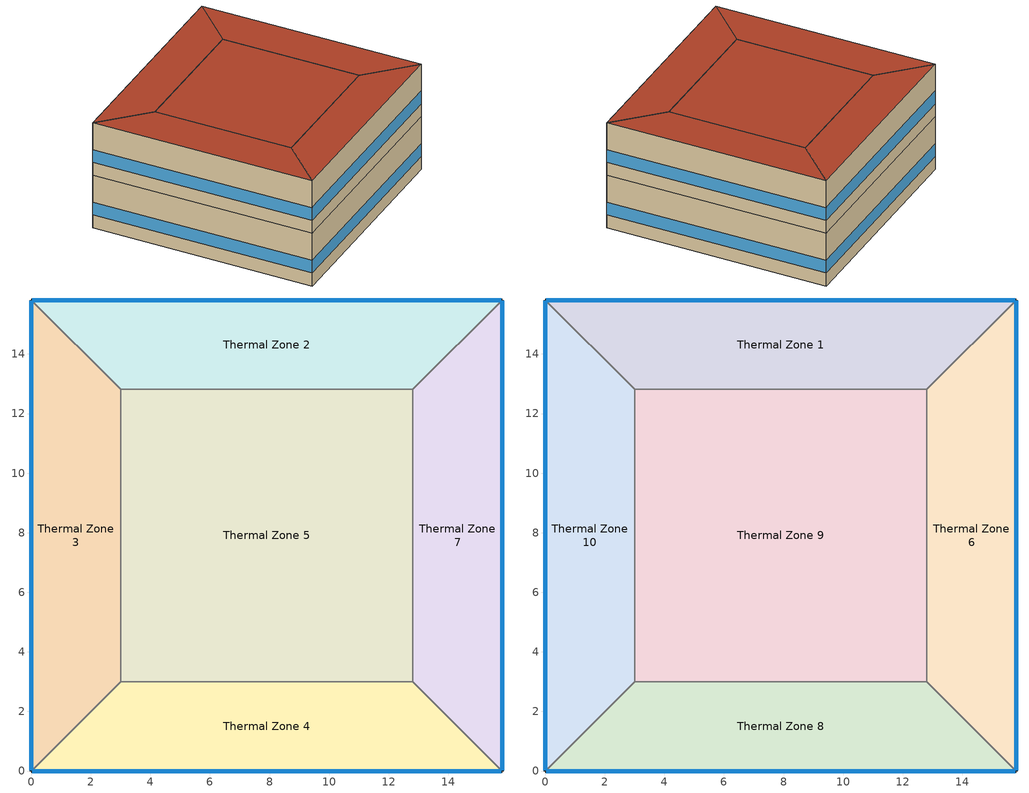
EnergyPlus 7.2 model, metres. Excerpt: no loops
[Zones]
Thermal Zone 7
 floor ground (000_ExtSlabCarpet_4in_ClimateZone 1-8): 15.81,15.81 15.81,0 12.81,3 12.81,12.81 z0
 wall outside (ASHRAE_189.1-2009_ExtWall_SteelFrame_ClimateZone 4-8): 15.81,0 15.81,15.81 z0:4
 wall to Thermal Zone 4 (000_Interior Wall): 12.81,3 15.81,0 z0:4
 wall to Thermal Zone 2 (000_Interior Wall): 15.81,15.81 12.81,12.81 z0:4
 wall to Thermal Zone 5 (000_Interior Wall): 12.81,12.81 12.81,3 z0:4
 window (ASHRAE_189.1-2009_ExtWindow_ClimateZone 4-5): 15.81,0.03 15.81,15.79 z1:1.96
Thermal Zone 4
 floor ground (000_ExtSlabCarpet_4in_ClimateZone 1-8): 15.81,0 0,0 3,3 12.81,3 z0
 wall outside (ASHRAE_189.1-2009_ExtWall_SteelFrame_ClimateZone 4-8): 0,0 15.81,0 z0:4
 wall to Thermal Zone 5 (000_Interior Wall): 12.81,3 3,3 z0:4
 wall to Thermal Zone 3 (000_Interior Wall): 3,3 0,0 z0:4
 window (ASHRAE_189.1-2009_ExtWindow_ClimateZone 4-5): 0.03,0 15.79,0 z1:1.96
Thermal Zone 2
 floor ground (000_ExtSlabCarpet_4in_ClimateZone 1-8): 0,15.81 15.81,15.81 12.81,12.81 3,12.81 z0
 wall outside (ASHRAE_189.1-2009_ExtWall_SteelFrame_ClimateZone 4-8): 15.81,15.81 0,15.81 z0:4
 wall to Thermal Zone 3 (000_Interior Wall): 0,15.81 3,12.81 z0:4
 wall to Thermal Zone 5 (000_Interior Wall): 3,12.81 12.81,12.81 z0:4
 window (ASHRAE_189.1-2009_ExtWindow_ClimateZone 4-5): 15.79,15.81 0.03,15.81 z1:1.96
Thermal Zone 5
 floor ground (000_ExtSlabCarpet_4in_ClimateZone 1-8): 3,3 3,12.81 12.81,12.81 12.81,3 z0
 wall to Thermal Zone 3 (000_Interior Wall): 3,12.81 3,3 z0:4
Thermal Zone 3
 floor ground (000_ExtSlabCarpet_4in_ClimateZone 1-8): 0,0 0,15.81 3,12.81 3,3 z0
 wall outside (ASHRAE_189.1-2009_ExtWall_SteelFrame_ClimateZone 4-8): 0,15.81 0,0 z0:4
 window (ASHRAE_189.1-2009_ExtWindow_ClimateZone 4-5): 0,15.79 0,0.03 z1:1.96
Thermal Zone 1
 floor to Thermal Zone 2 (000_Interior Floor): 0,15.81 15.81,15.81 12.81,12.81 3,12.81 z4
 wall outside (ASHRAE_189.1-2009_ExtWall_SteelFrame_ClimateZone 4-8): 15.81,15.81 0,15.81 z4:8
 wall to Thermal Zone 9 (000_Interior Wall): 3,12.81 12.81,12.81 z4:8
 wall to Thermal Zone 10 (000_Interior Wall): 0,15.81 3,12.81 z4:8
 wall to Thermal Zone 6 (000_Interior Wall): 12.81,12.81 15.81,15.81 z4:8
 window (ASHRAE_189.1-2009_ExtWindow_ClimateZone 4-5): 15.79,15.81 0.03,15.81 z5:5.96
 roof outside (ASHRAE_189.1-2009_ExtRoof_IEAD_ClimateZone 2-5): 3,12.81 12.81,12.81 15.81,15.81 0,15.81 z8
Thermal Zone 6
 floor to Thermal Zone 7 (000_Interior Floor): 15.81,15.81 15.81,0 12.81,3 12.81,12.81 z4
 wall outside (ASHRAE_189.1-2009_ExtWall_SteelFrame_ClimateZone 4-8): 15.81,0 15.81,15.81 z4:8
 wall to Thermal Zone 8 (000_Interior Wall): 12.81,3 15.81,0 z4:8
 wall to Thermal Zone 9 (000_Interior Wall): 12.81,12.81 12.81,3 z4:8
 window (ASHRAE_189.1-2009_ExtWindow_ClimateZone 4-5): 15.81,0.03 15.81,15.79 z5:5.96
 roof outside (ASHRAE_189.1-2009_ExtRoof_IEAD_ClimateZone 2-5): 12.81,12.81 12.81,3 15.81,0 15.81,15.81 z8
Thermal Zone 8
 floor to Thermal Zone 4 (000_Interior Floor): 15.81,0 0,0 3,3 12.81,3 z4
 wall outside (ASHRAE_189.1-2009_ExtWall_SteelFrame_ClimateZone 4-8): 0,0 15.81,0 z4:8
 wall to Thermal Zone 10 (000_Interior Wall): 3,3 0,0 z4:8
 wall to Thermal Zone 9 (000_Interior Wall): 12.81,3 3,3 z4:8
 window (ASHRAE_189.1-2009_ExtWindow_ClimateZone 4-5): 0.03,0 15.79,0 z5:5.96
 roof outside (ASHRAE_189.1-2009_ExtRoof_IEAD_ClimateZone 2-5): 12.81,3 3,3 0,0 15.81,0 z8
Thermal Zone 10
 floor to Thermal Zone 3 (000_Interior Floor): 0,0 0,15.81 3,12.81 3,3 z4
 wall outside (ASHRAE_189.1-2009_ExtWall_SteelFrame_ClimateZone 4-8): 0,15.81 0,0 z4:8
 wall to Thermal Zone 9 (000_Interior Wall): 3,3 3,12.81 z4:8
 window (ASHRAE_189.1-2009_ExtWindow_ClimateZone 4-5): 0,15.79 0,0.03 z5:5.96
 roof outside (ASHRAE_189.1-2009_ExtRoof_IEAD_ClimateZone 2-5): 3,3 3,12.81 0,15.81 0,0 z8
Thermal Zone 9
 floor to Thermal Zone 5 (000_Interior Floor): 3,3 3,12.81 12.81,12.81 12.81,3 z4
 roof outside (ASHRAE_189.1-2009_ExtRoof_IEAD_ClimateZone 2-5): 12.81,3 12.81,12.81 3,12.81 3,3 z8
[Site:Location]
San Francisco Intl Ap_CA_USA Design_Conditions: Latitude {deg}=37.62; Longitude {deg}=-122.4; Time Zone {hr}=-8; Elevation {m}=2
[SizingPeriod:DesignDay] Month=8; Day of Month=21; Day Type=SummerDesignDay; Daily Dry-Bulb Temperature Range {deltaC}=8.5; Dry-Bulb Temperature Range Modifier Type=DefaultMultipliers; Barometric Pressure {Pa}=101301; Wind Speed {m/s}=5.9; Wind Direction {deg}=310; Rain Indicator=No; Snow Indicator=No; Daylight Saving Time Indicator=No; Solar Model Indicator=ASHRAETau; ASHRAE Clear Sky Optical Depth for Beam Irradiance (taub)=0.365; ASHRAE Clear Sky Optical Depth for Diffuse Irradiance (taud)=2.435
Name | Maximum Dry-Bulb Temperature {C} | Humidity Condition Type | Wetbulb or DewPoint at Maximum Dry-Bulb {C} | Enthalpy at Maximum Dry-Bulb {J/kg}
San Francisco Intl Ap Ann Clg .4% Condns DP=>MDB | 19.9 | Dewpoint | 16.1
San Francisco Intl Ap Ann Clg .4% Condns Enth=>MDB | 25.8 | Enthalpy |  | 52400
San Francisco Intl Ap Ann Clg .4% Condns DB=>MWB | 28.3 | Wetbulb | 17.2
San Francisco Intl Ap Ann Clg 2% Condns WB=>MDB | 22.4 | Wetbulb | 17
[Building]
Building 1
[Material] Thermal Absorptance=0.9
Name | Roughness | Thickness {m} | Conductivity {W/m-K} | Density {kg/m3} | Specific Heat {J/kg-K} | Solar Absorptance | Visible Absorptance
Wall Insulation [39] | MediumRough | 0.1184 | 0.045 | 265 | 836.8 | 0.7 | 0.7
000_F16 Acoustic tile | MediumSmooth | 0.0191 | 0.06 | 368 | 590 | 0.7 | 0.7
1/2IN Gypsum | Smooth | 0.0127 | 0.16 | 784.9 | 830 | 0.92 | 0.92
Roof Membrane | VeryRough | 0.0095 | 0.16 | 1121.29 | 1460 | 0.7 | 0.7
000_G01a 19mm gypsum board | MediumSmooth | 0.019 | 0.16 | 800 | 1090 | 0.7 | 0.7
Metal Decking | MediumSmooth | 0.0015 | 45.006 | 7680 | 418.4 | 0.7 | 0.3
Roof Insulation [21] | MediumRough | 0.2105 | 0.049 | 265 | 836.8 | 0.7 | 0.7
000_M11 100mm lightweight concrete | MediumRough | 0.1016 | 0.53 | 1280 | 840 | 0.7 | 0.7
MAT-CC05 4 HW CONCRETE | Rough | 0.1016 | 1.311 | 2240 | 836.8 | 0.7 | 0.7
[Material:AirGap]
Name | Thermal Resistance {m2-K/W}
000_F05 Ceiling air space resistance | 0.18
000_F04 Wall air space resistance | 0.15
[Material:NoMass] Thermal Absorptance=0.9; Solar Absorptance=0.7
Name | Roughness | Thermal Resistance {m2-K/W} | Visible Absorptance
CP02 CARPET PAD | VeryRough | 0.2165 | 0.8
MAT-SHEATH | Rough | 0.3626 | 0.7
[WindowMaterial:Glazing]
Theoretical Glass [207]: Optical Data Type=SpectralAverage; Thickness {m}=0.003; Solar Transmittance at Normal Incidence=0.3311; Front Side Solar Reflectance at Normal Incidence=0.6189; Back Side Solar Reflectance at Normal Incidence=0.6189; Visible Transmittance at Normal Incidence=0.44; Front Side Visible Reflectance at Normal Incidence=0.51; Back Side Visible Reflectance at Normal Incidence=0.51; Infrared Transmittance at Normal Incidence=0; Front Side Infrared Hemispherical Emissivity=0.9; Back Side Infrared Hemispherical Emissivity=0.9; Conductivity {W/m-K}=0.0133; Dirt Correction Factor for Solar and Visible Transmittance=1; Solar Diffusing=No
[Construction]
000_ExtSlabCarpet_4in_ClimateZone 1-8: MAT-CC05 4 HW CONCRETE, CP02 CARPET PAD
000_Interior Wall: 000_G01a 19mm gypsum board, 000_F04 Wall air space resistance, 000_G01a 19mm gypsum board
ASHRAE_189.1-2009_ExtRoof_IEAD_ClimateZone 2-5: Roof Membrane, Roof Insulation [21], Metal Decking
ASHRAE_189.1-2009_ExtWall_SteelFrame_ClimateZone 4-8: MAT-SHEATH, Wall Insulation [39], 1/2IN Gypsum
000_Interior Floor: 000_F16 Acoustic tile, 000_F05 Ceiling air space resistance, 000_M11 100mm lightweight concrete
ASHRAE_189.1-2009_ExtWindow_ClimateZone 4-5: Theoretical Glass [207]
[AvailabilityManager:Scheduled]
Name | Schedule
AvailabilityManager:Scheduled {6c553e67-471e-4984-9755-3b9e87d34be6} | Schedule:Compact {3bb9f3b9-326c-478c-a0dc-9ba3969c6197}
AvailabilityManager:Scheduled {a0e84473-6ed0-4b72-8519-5ae655daa293} | Schedule:Compact {690167ad-3412-4756-b617-07a81fa2881d}
[Zone]
Thermal Zone 1; Thermal Zone 6; Thermal Zone 7; Thermal Zone 4; Thermal Zone 8; Thermal Zone 2; Thermal Zone 5; Thermal Zone 10; Thermal Zone 3; Thermal Zone 9
[Schedule:Compact]
Schedule:Compact {3bb9f3b9-326c-478c-a0dc-9ba3969c6197}; Schedule:Compact {690167ad-3412-4756-b617-07a81fa2881d}: Through: 12/31, For: AllDays, Until: 24:00, 1
